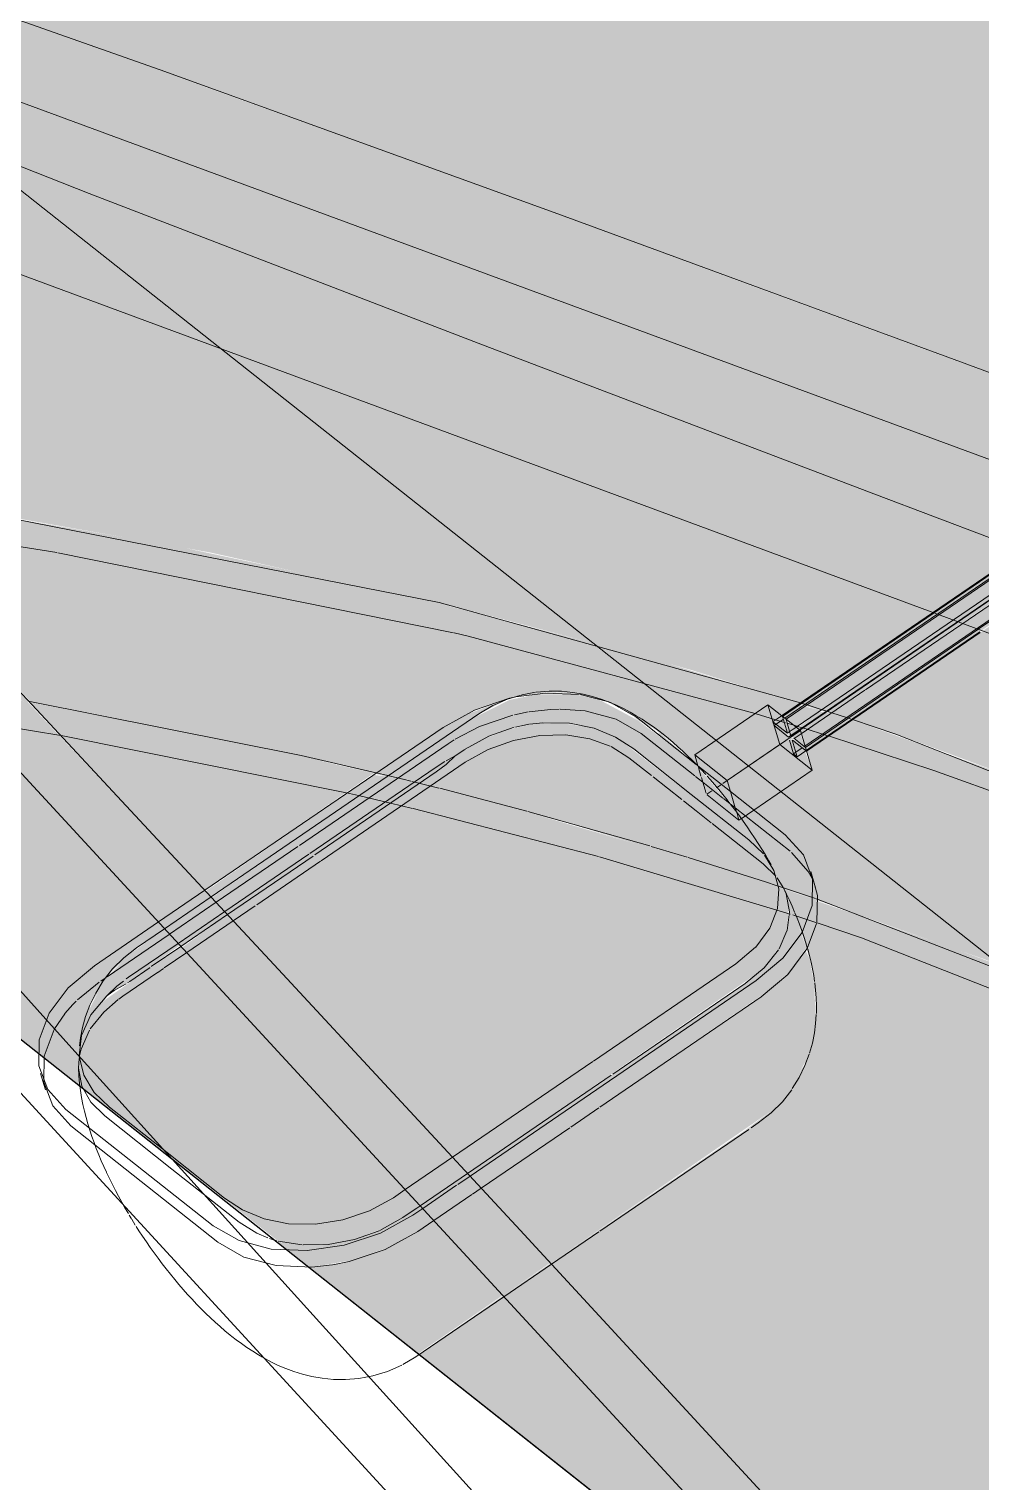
# Model space of a CAD drawing. Header units: metres. Extents: x 34 to 87, y -2.3 to 19.3.
# Drawn here: x 60.105 to 60.269, y 17.755 to 18.0052 of the extents above; entities that cross this region are included whole.
import ezdxf

# ---------------------------------------------------------------- set-up
doc = ezdxf.new("R2010")
doc.units = ezdxf.units.M
doc.layers.add('A-FLOR', color=7, linetype='Continuous', lineweight=9, true_color=0x007f00)
doc.layers.add('P-SANR-FIXT', color=7, linetype='Continuous', lineweight=5)
doc.layers.add('S-BEAM', color=7, linetype='Continuous', lineweight=5)

# ---------------------------------------------------------------- blocks, each defined once
blk = doc.blocks.new('IFC_ifc-4-3D_DT_02')
at = {"layer": 'A-FLOR', "color": 9, "lineweight": 25, "true_color": 0xaad4aa}
blk.add_line((32.55437, 17.53104), (31.58096, 18.30031), dxfattribs=at)
at = {"layer": 'S-BEAM', "color": 253, "lineweight": 18, "true_color": 0xaaaaaa}
for p, q in [((32.676, 17.58111), (31.70259, 18.35038)), ((31.58096, 18.30031), (32.55437, 17.53104))]:
    blk.add_line(p, q, dxfattribs=at)
blk = doc.blocks.new('Caixa d_água de polietileno 1000 a 5000 Litros - Fortlev - 1000 L-3700675-3D_DT_02')
at = {"layer": 'P-SANR-FIXT', "true_color": 0x1d4581, "transparency": 33554560}
h = blk.add_hatch(color=156, dxfattribs=at)
h.paths.add_polyline_path([(32.51922, 17.78268), (32.52939, 17.86181), (32.36879, 17.921), (32.31779, 17.88617), (32.32894, 17.88249), (32.36608, 17.8687), (32.40272, 17.85289), (32.43203, 17.83857), (32.4629, 17.82133), (32.49329, 17.80176), (32.51708, 17.78426)])
h.paths.add_polyline_path([(32.53119, 17.87582), (32.5496, 18.01917), (32.5391, 18.02684), (32.53616, 18.02769), (32.53353, 18.02932), (32.53279, 18.02466), (32.53012, 18.02153), (32.52609, 18.01999), (32.52317, 18.01956), (32.51862, 18.02219), (32.5082, 18.0179), (32.50575, 18.01755), (32.503, 18.01895), (32.50108, 18.01837), (32.50039, 18.01327), (32.49996, 18.01227), (32.49849, 18.01041), (32.49589, 18.00903), (32.49472, 18.00901), (32.47998, 17.99414), (32.47776, 17.99307), (32.47576, 17.99307), (32.47489, 17.99348), (32.38301, 17.93071), (32.52316, 17.8788)])
h.paths.add_polyline_path([(32.30872, 17.88901), (32.3602, 17.92417), (32.13868, 18.00575), (32.27317, 17.89947), (32.29, 17.89486), (32.30835, 17.88912)])
h.paths.add_polyline_path([(32.37442, 17.93388), (32.4713, 18.00022), (32.47246, 18.00249), (32.47432, 18.00439), (32.48569, 18.01281), (32.4807, 18.02014), (32.47896, 18.02824), (32.48087, 18.0332), (32.48308, 18.03392), (32.48625, 18.03326), (32.49564, 18.03712), (32.49602, 18.03895), (32.49807, 18.04125), (32.50901, 18.04575), (32.50921, 18.04777), (32.49458, 18.05714), (32.11624, 18.05627), (32.09286, 18.07503), (32.08978, 18.09357), (32.10712, 18.08025), (32.11937, 18.07018), (32.21775, 18.07143), (32.33085, 18.07187), (32.46866, 18.07199), (32.4521, 18.08091), (32.42009, 18.09642), (32.37876, 18.11363), (32.33865, 18.12798), (32.30252, 18.13924), (32.26125, 18.15013), (32.21392, 18.16029), (32.2042, 18.16198), (32.05653, 18.08989), (32.02467, 18.09585), (32.12991, 18.01268), (32.13004, 18.02234), (32.22305, 17.98933), (32.33633, 17.94794), (32.37326, 17.93431)])
h.paths.add_polyline_path([(32.49352, 18.00998), (32.49301, 18.0105), (32.49326, 18.01005)])
h.paths.add_polyline_path([(32.01727, 18.1017), (32.01379, 18.11428), (32.04597, 18.10852), (32.0619, 18.10548), (32.11768, 18.13417), (32.18176, 18.1659), (32.1677, 18.16812), (32.12041, 18.17411), (32.07633, 18.17796), (32.03299, 18.18016), (31.98723, 18.18072), (31.93458, 18.17909), (31.92049, 18.17818), (32.01725, 18.10172)])
h = blk.add_hatch(color=156, dxfattribs=at)
h.paths.add_polyline_path([(31.38252, 17.68205), (31.3859, 17.68806), (31.4009, 17.71042), (31.41428, 17.72691), (31.31343, 17.80668), (31.31267, 17.78822), (31.31587, 17.77996), (31.3282, 17.75465), (31.34237, 17.73131), (31.36105, 17.70621), (31.38213, 17.68243)])
h.paths.add_polyline_path([(31.44905, 17.76277), (31.46484, 17.77675), (31.49164, 17.79725), (31.50211, 17.80425), (31.43763, 17.85521), (31.36533, 17.82888), (31.44729, 17.76416)])
h.paths.add_polyline_path([(31.35289, 17.8387), (31.425, 17.86519), (31.35271, 17.92232), (31.34865, 17.9159), (31.33515, 17.89021), (31.32475, 17.86396), (31.32405, 17.86148), (31.35194, 17.83945)])
h.paths.add_polyline_path([(32.27317, 17.89947), (32.13803, 18.00606), (32.12991, 18.00905), (32.12989, 18.01269), (32.02467, 18.09585), (32.01865, 18.09698), (32.01717, 18.10178), (31.92049, 18.17818), (31.89284, 18.17629), (31.84387, 18.17093), (31.812, 18.1663), (31.88977, 18.12709), (31.90107, 18.12113), (31.93053, 18.10556), (31.96289, 18.11176), (31.97859, 18.11413), (31.97357, 18.09706), (31.93562, 18.0901), (31.7898, 18.16245), (31.76201, 18.15723), (31.87158, 18.07065), (31.87237, 18.07063), (31.89382, 18.08759), (31.90216, 18.09355), (31.89903, 18.07503), (31.88242, 18.06208), (32.04451, 17.9342), (32.0818, 17.93205), (32.12041, 17.92849), (32.12813, 17.92746), (32.09231, 17.96627), (32.08915, 17.9802), (32.142, 17.92562), (32.16624, 17.92229), (32.20723, 17.91506), (32.25173, 17.90512), (32.27288, 17.89954)])
h = blk.add_hatch(color=156, dxfattribs=at)
h.paths.add_polyline_path([(32.52939, 17.86181), (32.53119, 17.87582), (32.38301, 17.93071), (32.36879, 17.921), (32.526, 17.86306)])
h.paths.add_polyline_path([(32.3602, 17.92417), (32.37442, 17.93388), (32.24444, 17.98157), (32.1718, 18.00763), (32.12989, 18.02239), (32.13004, 18.01258), (32.13851, 18.00588), (32.35801, 17.92498)])
h.paths.add_polyline_path([(32.11624, 18.05627), (32.49434, 18.05729), (32.4868, 18.06186), (32.46866, 18.07194), (32.28669, 18.07176), (32.1848, 18.07119), (32.11906, 18.07044), (32.10296, 18.08355), (32.10273, 18.08373), (32.08978, 18.09357), (32.09291, 18.07471), (32.11194, 18.05967)])
h.paths.add_polyline_path([(32.05653, 18.08989), (32.2042, 18.16198), (32.18176, 18.1659), (32.10208, 18.12637), (32.06161, 18.10532), (32.02935, 18.11164), (32.01365, 18.11406), (32.01731, 18.10166), (32.02467, 18.09585), (32.05475, 18.09022)])
h = blk.add_hatch(color=156, dxfattribs=at)
h.paths.add_polyline_path([(32.31761, 17.88622), (32.36862, 17.92107), (32.36531, 17.92229), (32.31426, 17.88727), (32.31756, 17.88624)])
h.paths.add_polyline_path([(32.3124, 17.88785), (32.36369, 17.92288), (32.36038, 17.9241), (32.30891, 17.88894), (32.31234, 17.88787)])
h.paths.add_polyline_path([(32.38284, 17.93078), (32.47481, 17.9936), (32.47276, 17.99532), (32.47252, 17.99551), (32.37953, 17.932), (32.3824, 17.93094)])
h.paths.add_polyline_path([(32.37791, 17.9326), (32.47142, 17.99661), (32.47166, 17.99677), (32.47175, 17.9967), (32.47195, 17.99714), (32.47101, 17.99811), (32.47101, 17.99968), (32.3746, 17.93382), (32.37722, 17.93285)])
h.paths.add_polyline_path([(32.47249, 17.99942), (32.47391, 18.0009), (32.47332, 18.00117), (32.47261, 17.99974)])
h = blk.add_hatch(color=156, dxfattribs=at)
h.paths.add_polyline_path([(32.31412, 17.88732), (32.36503, 17.92239), (32.36369, 17.92288), (32.3124, 17.88785), (32.31337, 17.88755)])
h.paths.add_polyline_path([(32.37953, 17.932), (32.47252, 17.99551), (32.47115, 17.99629), (32.37791, 17.9326), (32.37936, 17.93206)])
h.paths.add_polyline_path([(32.47389, 17.99501), (32.47545, 17.99643), (32.47366, 17.99578), (32.47277, 17.99649), (32.47299, 17.99862), (32.47295, 17.9992), (32.47228, 17.99862), (32.47202, 17.99649), (32.47257, 17.99572), (32.47282, 17.99572), (32.473, 17.99572), (32.47376, 17.99512)])
h = blk.add_hatch(color=156, dxfattribs=at)
h.paths.add_polyline_path([(31.40524, 17.6601), (31.41905, 17.68198), (31.43518, 17.70314), (31.43903, 17.70734), (31.41428, 17.72691), (31.40057, 17.70994), (31.38398, 17.68477), (31.3826, 17.68197), (31.40291, 17.66208)])
h.paths.add_polyline_path([(31.47436, 17.74278), (31.4813, 17.74889), (31.50747, 17.76934), (31.52829, 17.78356), (31.50187, 17.80409), (31.49013, 17.7962), (31.46434, 17.77637), (31.44905, 17.76277), (31.4742, 17.74291)])
h.paths.add_polyline_path([(32.34358, 17.84382), (32.30551, 17.87386), (32.3009, 17.87071), (32.30729, 17.86535), (32.30965, 17.86241), (32.31185, 17.856), (32.31185, 17.85516), (32.34095, 17.8449)])
h.paths.add_polyline_path([(32.23567, 17.87696), (32.24991, 17.88635), (32.25337, 17.88813), (32.26013, 17.8903), (32.26663, 17.89113), (32.27135, 17.89058), (32.27632, 17.88918), (32.28398, 17.88451), (32.28669, 17.88246), (32.29121, 17.8785), (32.29071, 17.88019), (32.29439, 17.8827), (32.27288, 17.89954), (32.24141, 17.90761), (32.20133, 17.91616), (32.15801, 17.9235), (32.142, 17.92547), (32.17641, 17.88926), (32.1869, 17.88736), (32.2284, 17.87876), (32.23538, 17.87703)])
h.paths.add_polyline_path([(32.16119, 17.89164), (32.12813, 17.92746), (32.1153, 17.92896), (32.07135, 17.93279), (32.04451, 17.93398), (32.08659, 17.90072), (32.10161, 17.89937), (32.142, 17.89463), (32.15817, 17.89211)])
h = blk.add_hatch(color=156, dxfattribs=at)
h.paths.add_polyline_path([(31.39836, 17.64692), (31.40409, 17.65823), (31.40524, 17.6601), (31.4008, 17.66413), (31.38241, 17.68184), (31.37379, 17.66578), (31.38355, 17.65609), (31.38567, 17.65696), (31.3978, 17.64737)])
h.paths.add_polyline_path([(32.3009, 17.87071), (32.30551, 17.87391), (32.29439, 17.8827), (32.29071, 17.88019), (32.29093, 17.87859), (32.29126, 17.87819), (32.29769, 17.87108), (32.29685, 17.87391), (32.3005, 17.87103)])
h.paths.add_polyline_path([(32.31184, 17.85517), (32.31177, 17.85628), (32.30965, 17.86241), (32.30928, 17.86315), (32.30551, 17.86707), (32.3009, 17.87071), (32.29872, 17.86922), (32.30172, 17.86394), (32.29769, 17.8674), (32.27795, 17.8827), (32.27584, 17.88378), (32.27288, 17.8849), (32.26778, 17.88568), (32.26303, 17.88551), (32.2588, 17.88466), (32.25402, 17.88279), (32.24945, 17.88005), (32.24576, 17.87699), (32.24303, 17.87513), (32.26864, 17.86853), (32.30835, 17.8564), (32.31177, 17.85519)])
h.paths.add_polyline_path([(32.23769, 17.87646), (32.25418, 17.88754), (32.25878, 17.88994), (32.2514, 17.88717), (32.24492, 17.88328), (32.23571, 17.87695), (32.2376, 17.87648)])
h.paths.add_polyline_path([(32.2906, 17.87885), (32.28473, 17.88394), (32.28416, 17.88394), (32.29004, 17.8793)])
h.paths.add_polyline_path([(32.28039, 17.88686), (32.27577, 17.88933), (32.27632, 17.88899), (32.28019, 17.88696)])
h.paths.add_polyline_path([(32.17609, 17.88931), (32.14184, 17.92564), (32.12813, 17.92746), (32.16129, 17.89162), (32.17583, 17.88935)])
h.paths.add_polyline_path([(32.27459, 17.88964), (32.26931, 17.89089), (32.26512, 17.89099), (32.26527, 17.89085), (32.27104, 17.89058), (32.2742, 17.88974)])
h = blk.add_hatch(color=156, dxfattribs=at)
h.paths.add_polyline_path([(31.49569, 17.59516), (31.50166, 17.60036), (31.52748, 17.62043), (31.53454, 17.62525), (31.52392, 17.63439), (31.52142, 17.63992), (31.52098, 17.64252), (31.43903, 17.70734), (31.43518, 17.70314), (31.4175, 17.67994), (31.40524, 17.6601), (31.43178, 17.63799), (31.44646, 17.62749), (31.45137, 17.62928), (31.45321, 17.6298), (31.45751, 17.6289), (31.46214, 17.6261), (31.46725, 17.62092), (31.47153, 17.61482), (31.4755, 17.60748), (31.48996, 17.59841), (31.49347, 17.59642)])
h.paths.add_polyline_path([(32.47975, 17.60862), (32.495, 17.72416), (32.34358, 17.84382), (32.33561, 17.8468), (32.31183, 17.85502), (32.31166, 17.85116), (32.31003, 17.84663), (32.31097, 17.84326), (32.31157, 17.83842), (32.31134, 17.833), (32.30962, 17.82683), (32.30539, 17.82037), (32.30403, 17.819), (32.29939, 17.81557), (32.26587, 17.79267), (32.37879, 17.6702), (32.39835, 17.66059), (32.42591, 17.64537), (32.45359, 17.62781), (32.47852, 17.60952)])
h.paths.add_polyline_path([(31.6052, 17.667), (31.63513, 17.69912), (31.52829, 17.78356), (31.50252, 17.76569), (31.47666, 17.7449), (31.47436, 17.74278), (31.55178, 17.68165), (31.55739, 17.68165), (31.55739, 17.68397), (31.54, 17.69994), (31.51827, 17.72461), (31.51852, 17.72983), (31.52466, 17.73236), (31.56747, 17.70058), (31.57225, 17.69698), (31.57905, 17.69767), (31.58249, 17.69765), (31.58824, 17.6968), (31.59136, 17.696), (31.59514, 17.69446), (31.59842, 17.69238), (31.60165, 17.68694), (31.60311, 17.68338), (31.6047, 17.67501), (31.6052, 17.66756)])
h.paths.add_polyline_path([(31.6284, 17.6775), (31.65045, 17.68702), (31.64279, 17.69291), (31.63008, 17.67929)])
h.paths.add_polyline_path([(32.33123, 17.70739), (32.25768, 17.78708), (32.24314, 17.77701), (32.32863, 17.70944)])
h.paths.add_polyline_path([(32.17773, 17.8287), (32.17805, 17.83189), (32.17949, 17.83573), (32.18359, 17.8408), (32.18948, 17.84541), (32.1983, 17.85143), (32.16119, 17.89164), (32.13274, 17.89584), (32.09044, 17.90045), (32.08659, 17.90072), (32.1777, 17.82872)])
h.paths.add_polyline_path([(32.2063, 17.8569), (32.23538, 17.87703), (32.21826, 17.88106), (32.17609, 17.88931), (32.20508, 17.85821)])
h = blk.add_hatch(color=156, dxfattribs=at)
h.paths.add_polyline_path([(32.49943, 17.75771), (32.51922, 17.78268), (32.49001, 17.80397), (32.46082, 17.8225), (32.4314, 17.83893), (32.39384, 17.85696), (32.35911, 17.87146), (32.31967, 17.88558), (32.31774, 17.88613), (32.30997, 17.88083), (32.31094, 17.87757), (32.30554, 17.87388), (32.34358, 17.84382), (32.37929, 17.82897), (32.41381, 17.8123), (32.44256, 17.79649), (32.47221, 17.77768), (32.49385, 17.7618)])
h.paths.add_polyline_path([(32.29439, 17.8827), (32.30332, 17.8888), (32.30581, 17.88702), (32.30872, 17.88901), (32.28317, 17.89683), (32.27317, 17.89947), (32.29365, 17.88328)])
h = blk.add_hatch(color=156, dxfattribs=at)
h.paths.add_polyline_path([(31.48217, 17.58267), (31.49569, 17.59516), (31.48391, 17.60205), (31.47517, 17.6077), (31.47785, 17.60029), (31.47952, 17.59227), (31.47984, 17.58556), (31.4797, 17.58419), (31.48172, 17.58293)])
h.paths.add_polyline_path([(31.44436, 17.62662), (31.44616, 17.62737), (31.42593, 17.64257), (31.40524, 17.6601), (31.40225, 17.65502), (31.39836, 17.64692), (31.41897, 17.63064), (31.42088, 17.6314), (31.42593, 17.63256), (31.43155, 17.63138), (31.43889, 17.62669), (31.44189, 17.62714), (31.44433, 17.62663)])
h.paths.add_polyline_path([(31.6052, 17.66669), (31.61445, 17.67131), (31.6284, 17.6775), (31.64288, 17.693), (31.63513, 17.69912), (31.6052, 17.667)])
h.paths.add_polyline_path([(32.37879, 17.6702), (32.26587, 17.79267), (32.25768, 17.78708), (32.3322, 17.70662), (32.37753, 17.6708)])
h.paths.add_polyline_path([(32.24304, 17.77708), (32.25762, 17.78715), (32.24576, 17.8), (32.2404, 17.79669), (32.23645, 17.79472), (32.23026, 17.79281), (32.22423, 17.79195), (32.24304, 17.77708)])
h.paths.add_polyline_path([(32.30999, 17.84676), (32.31005, 17.84688), (32.31177, 17.85145), (32.31177, 17.85519), (32.29719, 17.86002), (32.25956, 17.87103), (32.24303, 17.87513), (32.2102, 17.85271), (32.25157, 17.80816), (32.30176, 17.84279), (32.30322, 17.84425), (32.30551, 17.8475), (32.30665, 17.85036), (32.30688, 17.85394), (32.30644, 17.85627), (32.30934, 17.84887), (32.30997, 17.84681)])
h.paths.add_polyline_path([(32.26587, 17.79267), (32.30403, 17.819), (32.30539, 17.82037), (32.30841, 17.82484), (32.31013, 17.82806), (32.31149, 17.8336), (32.31135, 17.84036), (32.31052, 17.84504), (32.3098, 17.8465), (32.30591, 17.8417), (32.30065, 17.8375), (32.25392, 17.80558), (32.26584, 17.7927)])
h.paths.add_polyline_path([(32.22306, 17.79583), (32.22826, 17.79604), (32.23208, 17.79675), (32.23739, 17.79884), (32.24216, 17.80173), (32.24326, 17.80271), (32.20218, 17.84722), (32.18843, 17.83755), (32.18643, 17.83495), (32.18504, 17.83189), (32.18665, 17.83733), (32.1902, 17.84291), (32.19502, 17.8473), (32.19937, 17.85027), (32.1983, 17.85143), (32.18577, 17.84264), (32.18232, 17.83953), (32.17949, 17.83573), (32.17778, 17.83116), (32.17778, 17.82866), (32.18488, 17.82318), (32.18514, 17.82316), (32.18577, 17.82234), (32.21891, 17.79649), (32.22291, 17.79585)])
h.paths.add_polyline_path([(32.1983, 17.85143), (32.2063, 17.8569), (32.17574, 17.88936), (32.16129, 17.89153), (32.19734, 17.85246)])
h.paths.add_polyline_path([(32.20738, 17.85574), (32.2376, 17.87648), (32.23538, 17.87676), (32.20645, 17.85674)])
h = blk.add_hatch(color=156, dxfattribs=at)
h.paths.add_polyline_path([(31.38857, 17.62457), (31.39173, 17.63311), (31.39836, 17.64692), (31.38567, 17.65696), (31.38334, 17.65609), (31.37379, 17.66578), (31.37139, 17.66083), (31.3644, 17.64368), (31.38831, 17.62478)])
h.paths.add_polyline_path([(32.30435, 17.86032), (32.29878, 17.86927), (32.3009, 17.87071), (32.29685, 17.87391), (32.29756, 17.87119), (32.29617, 17.87241), (32.2906, 17.87885), (32.28093, 17.88614), (32.2742, 17.88974), (32.27014, 17.89063), (32.26357, 17.89065), (32.2588, 17.88968), (32.25218, 17.88636), (32.23769, 17.87646), (32.24303, 17.87513), (32.24839, 17.87907), (32.24955, 17.88012), (32.25337, 17.88243), (32.25647, 17.88387), (32.2598, 17.885), (32.26562, 17.88572), (32.27021, 17.88544), (32.27475, 17.88423), (32.27795, 17.8827), (32.28264, 17.8793), (32.30215, 17.86352), (32.30302, 17.86241), (32.30393, 17.86098)])
h.paths.add_polyline_path([(32.29832, 17.86896), (32.29267, 17.8736), (32.2921, 17.8755), (32.29726, 17.87108), (32.29852, 17.86909), (32.29833, 17.86896)])
h.paths.add_polyline_path([(32.28229, 17.88542), (32.28013, 17.88699), (32.28045, 17.88652), (32.28225, 17.88544)])
h = blk.add_hatch(color=156, dxfattribs=at)
h.paths.add_polyline_path([(32.30554, 17.87388), (32.31094, 17.87757), (32.30971, 17.88083), (32.30835, 17.87989), (32.3076, 17.88083), (32.30665, 17.88345), (32.30438, 17.88524), (32.30418, 17.88591), (32.30551, 17.88708), (32.30332, 17.8888), (32.29439, 17.8827), (32.30551, 17.87391)])
h.paths.add_polyline_path([(32.30749, 17.88279), (32.30729, 17.88345), (32.30671, 17.8838), (32.30706, 17.88312), (32.30729, 17.88294)])
h = blk.add_hatch(color=156, dxfattribs=at)
h.paths.add_polyline_path([(32.30993, 17.88097), (32.31742, 17.88628), (32.31412, 17.88732), (32.30908, 17.8838), (32.30992, 17.88098)])
h.paths.add_polyline_path([(32.30818, 17.88497), (32.31234, 17.88787), (32.3087, 17.8888), (32.30581, 17.88683), (32.30817, 17.88497)])
h = blk.add_hatch(color=156, dxfattribs=at)
h.paths.add_polyline_path([(32.29832, 17.86896), (32.29872, 17.86922), (32.29699, 17.87141), (32.29555, 17.87277), (32.2921, 17.8755), (32.29305, 17.87312), (32.29828, 17.86899)])
h.paths.add_polyline_path([(32.28261, 17.88517), (32.28045, 17.88652), (32.28213, 17.88544)])
h = blk.add_hatch(color=156, dxfattribs=at)
h.paths.add_polyline_path([(32.30749, 17.88279), (32.30773, 17.8831), (32.3074, 17.88307)])
h.paths.add_polyline_path([(32.30687, 17.88327), (32.30643, 17.88413), (32.30418, 17.88591), (32.30438, 17.88524), (32.30686, 17.88328)])
h.paths.add_polyline_path([(32.30835, 17.87989), (32.30727, 17.88296), (32.30694, 17.88304), (32.30773, 17.88038)])
h.paths.add_polyline_path([(32.30729, 17.88345), (32.30687, 17.88407), (32.30687, 17.88378)])
h = blk.add_hatch(color=156, dxfattribs=at)
h.paths.add_polyline_path([(32.30835, 17.87989), (32.30977, 17.88098), (32.30754, 17.88262), (32.30807, 17.88083)])
h.paths.add_polyline_path([(32.30783, 17.88302), (32.30904, 17.88394), (32.30879, 17.88448), (32.30818, 17.88497), (32.30715, 17.88394), (32.30758, 17.88322), (32.30779, 17.88306)])
h.paths.add_polyline_path([(32.30667, 17.88394), (32.30568, 17.88694), (32.30438, 17.88575), (32.30643, 17.88413)])
h = blk.add_hatch(color=156, dxfattribs=at)
h.paths.add_polyline_path([(32.30985, 17.88092), (32.30992, 17.881), (32.30977, 17.88149), (32.30767, 17.88291), (32.3077, 17.88262), (32.30984, 17.88092)])
h.paths.add_polyline_path([(32.30667, 17.88394), (32.30701, 17.88438), (32.30643, 17.88634), (32.30581, 17.88683), (32.30654, 17.88438)])
h = blk.add_hatch(color=156, dxfattribs=at)
h.paths.add_polyline_path([(32.30977, 17.88149), (32.30891, 17.88376), (32.30783, 17.88302), (32.30891, 17.88217)])
h.paths.add_polyline_path([(32.30707, 17.88421), (32.30817, 17.88497), (32.30656, 17.88591), (32.30707, 17.88421)])
blk.add_hatch(color=156, dxfattribs=at).paths.add_polyline_path([(32.30907, 17.88386), (32.31412, 17.88732), (32.31216, 17.88769), (32.30835, 17.88483), (32.30904, 17.88394)])
h = blk.add_hatch(color=156, dxfattribs=at)
h.paths.add_polyline_path([(31.46465, 17.56445), (31.47166, 17.57209), (31.46756, 17.5702), (31.46524, 17.5672), (31.46562, 17.56667), (31.46364, 17.56525), (31.46465, 17.56445)])
h.paths.add_polyline_path([(31.47886, 17.57961), (31.48217, 17.58267), (31.4797, 17.58419), (31.47901, 17.58001)])
h.paths.add_polyline_path([(31.39286, 17.62118), (31.39641, 17.62499), (31.40323, 17.6276), (31.40715, 17.62862), (31.41361, 17.6275), (31.41403, 17.62819), (31.41897, 17.63064), (31.39836, 17.64692), (31.39095, 17.6314), (31.38857, 17.62457), (31.39276, 17.62127)])
h.paths.add_polyline_path([(32.25768, 17.78708), (32.2658, 17.79274), (32.25392, 17.80558), (32.24576, 17.8), (32.25766, 17.7871)])
h.paths.add_polyline_path([(32.24339, 17.80257), (32.25155, 17.80815), (32.2102, 17.85271), (32.20236, 17.84703), (32.24326, 17.80271)])
h.paths.add_polyline_path([(32.22474, 17.79201), (32.23208, 17.79325), (32.2382, 17.79548), (32.24504, 17.79952), (32.24576, 17.8), (32.24326, 17.80249), (32.23881, 17.79964), (32.23503, 17.79781), (32.23033, 17.79643), (32.226, 17.79588), (32.22171, 17.79604), (32.21861, 17.79639), (32.22423, 17.79203), (32.22468, 17.79201)])
h.paths.add_polyline_path([(32.25392, 17.80558), (32.30359, 17.83974), (32.30738, 17.84326), (32.30992, 17.84698), (32.30774, 17.85318), (32.30644, 17.85627), (32.30703, 17.85318), (32.30638, 17.84943), (32.30446, 17.84581), (32.30165, 17.8427), (32.29779, 17.83973), (32.25155, 17.80815), (32.25311, 17.80646)])
h.paths.add_polyline_path([(32.18543, 17.82259), (32.18543, 17.82264), (32.18513, 17.82318), (32.18543, 17.82261)])
h.paths.add_polyline_path([(32.18504, 17.83189), (32.18726, 17.83615), (32.18998, 17.83913), (32.19493, 17.84228), (32.20199, 17.84743), (32.19937, 17.85027), (32.19316, 17.84573), (32.18908, 17.84153), (32.18617, 17.836), (32.18554, 17.83373)])
h.paths.add_polyline_path([(32.19937, 17.85027), (32.20738, 17.85574), (32.2063, 17.8569), (32.1983, 17.85143), (32.19897, 17.8507)])
h.paths.add_polyline_path([(32.2102, 17.85271), (32.24303, 17.87513), (32.23769, 17.87646), (32.20748, 17.85563), (32.20984, 17.8531)])
h = blk.add_hatch(color=156, dxfattribs=at)
h.paths.add_polyline_path([(32.24576, 17.8), (32.25392, 17.80558), (32.25155, 17.80815), (32.24339, 17.80257), (32.24504, 17.80078)])
h.paths.add_polyline_path([(32.20218, 17.84722), (32.2102, 17.85271), (32.20738, 17.85574), (32.19937, 17.85027), (32.20211, 17.8473)])
at = {"layer": 'P-SANR-FIXT', "color": 157, "true_color": 0x4e6280}
for p, q in [((32.68227, 17.80546), (32.12991, 18.00905)), ((32.43293, 17.59719), (32.09231, 17.96627))]:
    blk.add_line(p, q, dxfattribs=at)
at = {"layer": 'P-SANR-FIXT', "color": 8, "true_color": 0x808080}
for p, q in [((32.11585, 17.98462), (32.66781, 17.78036)), ((32.05576, 17.95122), (32.39537, 17.58173))]:
    blk.add_line(p, q, dxfattribs=at)
at = {"layer": 'P-SANR-FIXT', "color": 167, "true_color": 0x355380}
for p, q in [((32.18099, 17.91499), (32.24916, 17.90123)), ((32.23071, 17.87366), (32.18181, 17.88349)), ((32.23784, 17.87665), (32.2358, 17.87714)), ((32.24664, 17.87448), (32.24319, 17.87534)), ((32.26179, 17.87052), (32.24677, 17.87445)), ((32.28294, 17.86452), (32.26196, 17.87048)), ((32.28939, 17.86258), (32.28319, 17.86445)), ((32.30288, 17.85832), (32.2896, 17.86251)), ((32.3049, 17.85766), (32.3029, 17.85832)), ((32.31152, 17.85547), (32.30515, 17.85758)), ((32.31199, 17.85531), (32.31161, 17.85543))]:
    blk.add_line(p, q, dxfattribs=at)
at = {"layer": 'P-SANR-FIXT', "color": 154, "true_color": 0x1d5da8}
for p, q in [((32.31, 17.88884), (32.30908, 17.88913)), ((32.31251, 17.88804), (32.31007, 17.88882)), ((32.31701, 17.88658), (32.31433, 17.88745)), ((32.31754, 17.88641), (32.31711, 17.88655))]:
    blk.add_line(p, q, dxfattribs=at)
at = {"layer": 'P-SANR-FIXT', "color": 167, "true_color": 0x284b80}
for p, q in [((32.18181, 17.88349), (32.16649, 17.88605)), ((32.3011, 17.88733), (32.30463, 17.88627)), ((32.24044, 17.87602), (32.23784, 17.87665)), ((32.2418, 17.87568), (32.24047, 17.87601)), ((32.23279, 17.87319), (32.23071, 17.87366)), ((32.24319, 17.87534), (32.24194, 17.87565)), ((32.24207, 17.871), (32.23827, 17.87191)), ((32.27413, 17.86269), (32.24219, 17.87097)), ((32.30712, 17.8528), (32.2743, 17.86264)), ((32.31177, 17.85128), (32.30827, 17.85242))]:
    blk.add_line(p, q, dxfattribs=at)
at = {"layer": 'P-SANR-FIXT', "color": 167, "true_color": 0x204a86}
blk.add_line((32.30463, 17.88627), (32.30635, 17.88575), dxfattribs=at)
at = {"layer": 'P-SANR-FIXT', "color": 165, "true_color": 0x2d5f9b}
for p, q in [((32.31347, 17.88773), (32.31256, 17.88802)), ((32.31427, 17.88747), (32.31353, 17.88771))]:
    blk.add_line(p, q, dxfattribs=at)
at = {"layer": 'P-SANR-FIXT', "color": 152, "true_color": 0x0f60b9}
blk.add_line((32.30656, 17.88568), (32.30688, 17.88559), dxfattribs=at)
at = {"layer": 'P-SANR-FIXT', "color": 154, "true_color": 0x1d4a8a}
blk.add_line((32.30688, 17.88559), (32.30832, 17.88514), dxfattribs=at)
at = {"layer": 'P-SANR-FIXT', "color": 167, "true_color": 0x24518d}
for p, q in [((32.30839, 17.88512), (32.30925, 17.88486)), ((32.30927, 17.88485), (32.31006, 17.88461))]:
    blk.add_line(p, q, dxfattribs=at)
at = {"layer": 'P-SANR-FIXT', "color": 154, "true_color": 0x1d5094}
for p, q in [((32.31006, 17.88461), (32.31289, 17.88372)), ((32.31293, 17.88371), (32.31345, 17.88355))]:
    blk.add_line(p, q, dxfattribs=at)
at = {"layer": 'P-SANR-FIXT', "color": 167, "true_color": 0x224780}
for p, q in [((32.23827, 17.87191), (32.23279, 17.87319)), ((32.30817, 17.85246), (32.30758, 17.85265))]:
    blk.add_line(p, q, dxfattribs=at)
at = {"layer": 'P-SANR-FIXT', "color": 8, "true_color": 0x808080}
for points in [[(32.67647, 17.82182, 0), (32.6083, 17.84717, 0), (32.54012, 17.87251, 0), (32.47192, 17.89781, 0), (32.4037, 17.92308, 0), (32.33543, 17.94827, 0), (32.2671, 17.97335, 0), (32.19862, 17.99819, 0), (32.12989, 18.02239, 0)], [(32.119, 18.00347, 0), (32.18634, 17.97686, 0), (32.25412, 17.9508, 0), (32.32202, 17.92498, 0), (32.38998, 17.89926, 0), (32.45798, 17.87361, 0), (32.526, 17.84799, 0), (32.59404, 17.82241, 0), (32.66208, 17.79684, 0)], [(32.42929, 17.6153, 0), (32.38718, 17.66109, 0), (32.34504, 17.70687, 0), (32.30285, 17.75263, 0), (32.26061, 17.79837, 0), (32.21826, 17.84406, 0), (32.17574, 17.88968, 0), (32.13286, 17.93516, 0), (32.08915, 17.9802, 0)], [(32.06085, 17.96855, 0), (32.10095, 17.92202, 0), (32.142, 17.8758, 0), (32.1834, 17.82971, 0), (32.22497, 17.7837, 0), (32.26663, 17.73772, 0), (32.30836, 17.69177, 0), (32.35012, 17.64584, 0), (32.39191, 17.59991, 0)]]:
    blk.add_polyline3d(points, dxfattribs=at)
at = {"layer": 'P-SANR-FIXT', "color": 157, "true_color": 0x4e6280}
for points in [[(32.30895, 17.88917, 0), (32.24668, 17.90646, 0), (32.16335, 17.92279, 0), (32.14192, 17.92585, 0)], [(32.2358, 17.87714, 0), (32.22291, 17.88012, 0), (32.17614, 17.8894, 0)], [(32.39787, 17.85525, 0), (32.32535, 17.8838, 0), (32.3179, 17.88629, 0)], [(32.49943, 17.75771, 0), (32.44256, 17.79649, 0), (32.3766, 17.83025, 0), (32.31199, 17.85531, 0)]]:
    blk.add_polyline3d(points, dxfattribs=at)
at = {"layer": 'P-SANR-FIXT', "color": 167, "true_color": 0x355380}
for points in [[(32.14738, 17.92007, 0), (32.16668, 17.91729, 0), (32.18077, 17.91503, 0)], [(32.24924, 17.90121, 0), (32.25168, 17.90063, 0), (32.3011, 17.88733, 0)], [(32.31373, 17.88346, 0), (32.33191, 17.87752, 0), (32.36007, 17.86743, 0)], [(32.39067, 17.82069, 0), (32.31945, 17.84873, 0), (32.31178, 17.85128, 0)]]:
    blk.add_polyline3d(points, dxfattribs=at)
blk = doc.blocks.new('Torneira de Boia haste ABS Fortlev - 1_2_-3574042-3D_DT_02')
at = {"layer": 'P-SANR-FIXT', "color": 158, "true_color": 0x0e2240}
for p, q in [((32.30568, 17.88694), (32.3602, 17.92417)), ((32.30581, 17.88683), (32.36038, 17.9241)), ((32.30643, 17.88634), (32.36124, 17.92379)), ((32.30879, 17.88448), (32.36455, 17.92257)), ((32.33956, 17.90184), (32.36803, 17.92128)), ((32.30977, 17.88149), (32.33948, 17.90178)), ((32.33989, 17.90126), (32.30997, 17.88083)), ((32.29071, 17.88019), (32.30332, 17.8888)), ((32.30332, 17.8888), (32.30891, 17.88438)), ((32.25353, 17.88729), (32.20737, 17.85575)), ((32.30643, 17.88634), (32.30581, 17.88683)), ((32.24737, 17.88495), (32.2063, 17.8569)), ((32.30891, 17.88438), (32.2963, 17.87577)), ((32.30891, 17.88438), (32.31094, 17.87757)), ((32.30997, 17.88083), (32.30977, 17.88149)), ((32.2963, 17.87577), (32.29071, 17.88019)), ((32.29071, 17.88019), (32.29126, 17.87833)), ((32.29685, 17.87391), (32.29126, 17.87833)), ((32.3009, 17.87071), (32.31094, 17.87757)), ((32.29685, 17.87391), (32.2963, 17.87577)), ((32.30629, 17.86645), (32.29685, 17.87391)), ((32.31154, 17.85732), (32.3107, 17.86015)), ((32.1983, 17.85143), (32.18726, 17.84389)), ((32.31171, 17.85116), (32.31007, 17.84688)), ((32.19936, 17.85028), (32.19455, 17.847)), ((32.29779, 17.84425), (32.30119, 17.84711)), ((32.27324, 17.82747), (32.29779, 17.84425)), ((32.25199, 17.80767), (32.30131, 17.84135)), ((32.30215, 17.83852), (32.27436, 17.81954)), ((32.18504, 17.83189), (32.18464, 17.82836)), ((32.24899, 17.81091), (32.27312, 17.82739)), ((32.178, 17.82537), (32.17884, 17.82255)), ((32.18235, 17.81917), (32.20771, 17.79912)), ((32.18987, 17.81955), (32.19978, 17.81171)), ((32.2742, 17.81944), (32.26934, 17.81611)), ((32.20855, 17.79629), (32.18319, 17.81634)), ((32.26919, 17.81601), (32.25392, 17.80558)), ((32.30044, 17.81601), (32.30165, 17.81683)), ((32.27434, 17.79818), (32.30001, 17.81571)), ((32.19978, 17.81171), (32.20969, 17.80388)), ((32.23881, 17.80395), (32.24083, 17.80534)), ((32.19328, 17.80095), (32.19367, 17.8003)), ((32.24216, 17.80095), (32.24383, 17.80209)), ((32.19371, 17.80023), (32.19432, 17.79925)), ((32.24576, 17.8), (32.243, 17.79812)), ((32.26603, 17.7925), (32.2742, 17.79808)), ((32.24267, 17.77654), (32.25784, 17.78691)), ((32.24267, 17.77654), (32.24044, 17.77522))]:
    blk.add_line(p, q, dxfattribs=at)
at = {"layer": 'P-SANR-FIXT', "color": 154, "true_color": 0x0e4e98}
for p, q in [((32.30623, 17.88651), (32.36096, 17.92389)), ((32.3097, 17.88173), (32.36776, 17.92138))]:
    blk.add_line(p, q, dxfattribs=at)
at = {"layer": 'P-SANR-FIXT', "color": 156, "true_color": 0x0e407b}
for p, q in [((32.30818, 17.88497), (32.36369, 17.92288)), ((32.30872, 17.88454), (32.36445, 17.9226)), ((32.32014, 17.89143), (32.35242, 17.91347)), ((32.30993, 17.88097), (32.3398, 17.90138)), ((32.30907, 17.88386), (32.32003, 17.89135))]:
    blk.add_line(p, q, dxfattribs=at)
at = {"layer": 'P-SANR-FIXT', "color": 169, "true_color": 0x153360}
for p, q in [((32.26498, 17.89086), (32.25988, 17.89019)), ((32.27081, 17.89062), (32.26501, 17.89086)), ((32.27588, 17.88935), (32.27098, 17.89059)), ((32.30535, 17.88199), (32.30332, 17.8888)), ((32.28229, 17.88542), (32.28065, 17.88671)), ((32.30418, 17.88591), (32.30568, 17.88694)), ((32.30667, 17.88394), (32.30418, 17.88591)), ((32.30418, 17.88591), (32.30438, 17.88524)), ((32.30581, 17.88683), (32.30667, 17.88394)), ((32.30729, 17.88345), (32.30643, 17.88634)), ((32.26214, 17.88547), (32.2598, 17.885)), ((32.29098, 17.87855), (32.28261, 17.88517)), ((32.30438, 17.88524), (32.30687, 17.88327)), ((32.30687, 17.88327), (32.30726, 17.88354)), ((32.30729, 17.88345), (32.30879, 17.88448)), ((32.25108, 17.88116), (32.24945, 17.88005)), ((32.27631, 17.88163), (32.27936, 17.87972)), ((32.2901, 17.87341), (32.28019, 17.88124)), ((32.31094, 17.87757), (32.30537, 17.88197)), ((32.30703, 17.88275), (32.30773, 17.88038)), ((32.30835, 17.87989), (32.30751, 17.88272)), ((32.30753, 17.88275), (32.30997, 17.88083)), ((32.30977, 17.88149), (32.30779, 17.88306)), ((32.30835, 17.87989), (32.30986, 17.88093)), ((32.22633, 17.86197), (32.25116, 17.87893)), ((32.24596, 17.87799), (32.24767, 17.87907)), ((32.24789, 17.8792), (32.24945, 17.88005)), ((32.27936, 17.87972), (32.28328, 17.87663)), ((32.30773, 17.88038), (32.30835, 17.87989)), ((32.22437, 17.86324), (32.24596, 17.87799)), ((32.24617, 17.87727), (32.22523, 17.86297)), ((32.28354, 17.87643), (32.28849, 17.87251)), ((32.30001, 17.86557), (32.2901, 17.87341)), ((32.29443, 17.87454), (32.29531, 17.87513)), ((32.29552, 17.87527), (32.29627, 17.87579)), ((32.29769, 17.87108), (32.29685, 17.87391)), ((32.28877, 17.87229), (32.29094, 17.87058)), ((32.29646, 17.87205), (32.29769, 17.87108)), ((32.29769, 17.87108), (32.30713, 17.86362)), ((32.29794, 17.87024), (32.29769, 17.87108)), ((32.29094, 17.87058), (32.29354, 17.86852)), ((32.2987, 17.86922), (32.3009, 17.87071)), ((32.29373, 17.86837), (32.30251, 17.86143)), ((32.30254, 17.86315), (32.30001, 17.86557)), ((32.30738, 17.86342), (32.31027, 17.86015)), ((32.20972, 17.85323), (32.2242, 17.86312)), ((32.22497, 17.86279), (32.2102, 17.85271)), ((32.21523, 17.85439), (32.22621, 17.86189)), ((32.30251, 17.86143), (32.30466, 17.85935)), ((32.30488, 17.85906), (32.30595, 17.85737)), ((32.31027, 17.86015), (32.31094, 17.85891)), ((32.31115, 17.85844), (32.31136, 17.85787)), ((32.2063, 17.8569), (32.1983, 17.85143)), ((32.20737, 17.85575), (32.19936, 17.85028)), ((32.2112, 17.85164), (32.21497, 17.85421)), ((32.30659, 17.84991), (32.30523, 17.84682)), ((32.19316, 17.84192), (32.20169, 17.84775)), ((32.20218, 17.84722), (32.19707, 17.84374)), ((32.1993, 17.84351), (32.20317, 17.84615)), ((32.19687, 17.8436), (32.19337, 17.84121)), ((32.19821, 17.84276), (32.19916, 17.84342)), ((32.18437, 17.83805), (32.1881, 17.84106)), ((32.18837, 17.84125), (32.18928, 17.84187)), ((32.19116, 17.84039), (32.19226, 17.84127)), ((32.19218, 17.83864), (32.19813, 17.84271)), ((32.19273, 17.84162), (32.19316, 17.84192)), ((32.19337, 17.84121), (32.19298, 17.84095)), ((32.18942, 17.83874), (32.19116, 17.84039)), ((32.19146, 17.83813), (32.19218, 17.83864)), ((32.19272, 17.84079), (32.19209, 17.84044)), ((32.29939, 17.84082), (32.27658, 17.82524)), ((32.18656, 17.83301), (32.18888, 17.83591)), ((32.18888, 17.83591), (32.19136, 17.83806)), ((32.18041, 17.83303), (32.18216, 17.83562)), ((32.17862, 17.82833), (32.18033, 17.8329)), ((32.17854, 17.82385), (32.17862, 17.82833)), ((32.18453, 17.82631), (32.18462, 17.82791)), ((32.18513, 17.82318), (32.18453, 17.82628)), ((32.2763, 17.82505), (32.25155, 17.80815)), ((32.20062, 17.80889), (32.18905, 17.81803)), ((32.24083, 17.80534), (32.24899, 17.81091)), ((32.2122, 17.79974), (32.20062, 17.80889)), ((32.24383, 17.80209), (32.24968, 17.80609)), ((32.24991, 17.80624), (32.25199, 17.80767)), ((32.25231, 17.80448), (32.24576, 17.8)), ((32.25392, 17.80558), (32.25244, 17.80457)), ((32.24339, 17.80257), (32.2404, 17.80053)), ((32.2404, 17.80053), (32.23645, 17.79832)), ((32.21871, 17.79654), (32.21742, 17.79693)), ((32.22306, 17.79583), (32.21891, 17.79649)), ((32.22753, 17.79591), (32.22322, 17.79582)), ((32.23208, 17.79675), (32.22753, 17.79591)), ((32.23635, 17.79827), (32.23208, 17.79675)), ((32.25784, 17.78691), (32.26603, 17.7925))]:
    blk.add_line(p, q, dxfattribs=at)
at = {"layer": 'P-SANR-FIXT', "color": 156, "true_color": 0x193c70}
for p, q in [((32.25964, 17.88712), (32.26198, 17.8876)), ((32.28149, 17.88389), (32.29074, 17.87658)), ((32.28261, 17.88517), (32.28229, 17.88542)), ((32.22258, 17.86462), (32.2482, 17.88212)), ((32.2482, 17.88212), (32.24926, 17.88281)), ((32.2963, 17.87581), (32.30535, 17.88199)), ((32.29083, 17.8765), (32.2921, 17.8755)), ((32.29135, 17.87804), (32.29178, 17.87657)), ((32.29186, 17.87631), (32.2921, 17.8755)), ((32.2921, 17.8755), (32.29555, 17.87277)), ((32.2921, 17.8755), (32.29267, 17.8736)), ((32.29282, 17.8733), (32.29832, 17.86896)), ((32.29568, 17.87267), (32.29646, 17.87205)), ((32.29832, 17.86897), (32.29799, 17.87009)), ((32.29833, 17.86896), (32.29865, 17.86918)), ((32.20824, 17.85482), (32.22234, 17.86445)), ((32.20169, 17.84775), (32.20972, 17.85323)), ((32.2102, 17.85271), (32.20218, 17.84722)), ((32.20317, 17.84615), (32.2112, 17.85164)), ((32.18948, 17.84201), (32.20016, 17.8493)), ((32.18453, 17.82628), (32.18453, 17.82631)), ((32.25155, 17.80815), (32.24339, 17.80257))]:
    blk.add_line(p, q, dxfattribs=at)
at = {"layer": 'P-SANR-FIXT', "color": 156, "true_color": 0x15427e}
for p, q in [((32.30472, 17.88548), (32.30602, 17.88636)), ((32.30707, 17.88421), (32.30818, 17.88497)), ((32.30726, 17.88354), (32.30872, 17.88454)), ((32.30783, 17.88302), (32.30907, 17.88386)), ((32.30812, 17.88065), (32.30923, 17.88141))]:
    blk.add_line(p, q, dxfattribs=at)
at = {"layer": 'P-SANR-FIXT', "color": 154, "true_color": 0x0a54a6}
for p, q in [((32.30438, 17.88524), (32.30472, 17.88548)), ((32.30667, 17.88394), (32.30698, 17.88415)), ((32.30773, 17.88038), (32.30812, 17.88065))]:
    blk.add_line(p, q, dxfattribs=at)
at = {"layer": 'P-SANR-FIXT', "color": 156, "true_color": 0x1b4078}
for p, q in [((32.29281, 17.87342), (32.29365, 17.874)), ((32.20022, 17.84935), (32.20824, 17.85482))]:
    blk.add_line(p, q, dxfattribs=at)
at = {"layer": 'P-SANR-FIXT', "color": 158, "true_color": 0x0e2240}
for points in [[(32.25353, 17.88729, 0), (32.25594, 17.88872, 0), (32.25844, 17.88981, 0), (32.26095, 17.89057, 0), (32.26328, 17.891, 0)], [(32.26337, 17.89101, 0), (32.26565, 17.89119, 0), (32.26776, 17.89116, 0), (32.2697, 17.89097, 0), (32.27147, 17.89066, 0), (32.27309, 17.89026, 0), (32.27458, 17.8898, 0), (32.27596, 17.88929, 0), (32.27724, 17.88875, 0), (32.27844, 17.88817, 0), (32.27957, 17.88758, 0), (32.28064, 17.88696, 0), (32.28166, 17.88633, 0), (32.28265, 17.88568, 0), (32.28359, 17.88502, 0), (32.28451, 17.88433, 0), (32.28524, 17.88377, 0)], [(32.25963, 17.89014, 0), (32.2588, 17.88995, 0), (32.25278, 17.88793, 0), (32.24737, 17.88495, 0)], [(32.28065, 17.88671, 0), (32.27632, 17.88918, 0), (32.27588, 17.88935, 0)], [(32.28524, 17.88377, 0), (32.28612, 17.88306, 0), (32.28697, 17.88234, 0), (32.28782, 17.8816, 0), (32.28864, 17.88084, 0), (32.28946, 17.88007, 0), (32.29026, 17.87928, 0), (32.29105, 17.87848, 0), (32.29183, 17.87767, 0), (32.29259, 17.87684, 0)], [(32.29284, 17.87656, 0), (32.29335, 17.87599, 0), (32.2941, 17.87513, 0), (32.29484, 17.87426, 0), (32.29557, 17.87338, 0), (32.29629, 17.87248, 0), (32.297, 17.87157, 0), (32.2977, 17.87065, 0), (32.29839, 17.86972, 0), (32.29907, 17.86878, 0), (32.29973, 17.86783, 0), (32.30038, 17.86687, 0), (32.30103, 17.86591, 0), (32.30165, 17.86493, 0), (32.30227, 17.86395, 0), (32.30287, 17.86297, 0), (32.30346, 17.86198, 0), (32.30387, 17.86127, 0)], [(32.30131, 17.84135, 0), (32.30591, 17.84523, 0), (32.30919, 17.84964, 0), (32.31093, 17.85428, 0), (32.31101, 17.85883, 0), (32.30943, 17.86298, 0), (32.30629, 17.86645, 0)], [(32.30121, 17.84712, 0), (32.30363, 17.85036, 0), (32.30499, 17.85378, 0), (32.30521, 17.85716, 0), (32.30435, 17.86032, 0), (32.30272, 17.86293, 0)], [(32.30792, 17.85312, 0), (32.30747, 17.85415, 0), (32.30701, 17.85518, 0), (32.30653, 17.8562, 0), (32.30603, 17.85722, 0), (32.306, 17.85729, 0)], [(32.31136, 17.85787, 0), (32.31185, 17.856, 0), (32.31177, 17.85145, 0)], [(32.31016, 17.84681, 0), (32.30985, 17.84786, 0), (32.3095, 17.84893, 0), (32.30914, 17.84999, 0), (32.30875, 17.85104, 0), (32.30834, 17.85208, 0), (32.30796, 17.85301, 0)], [(32.19455, 17.847, 0), (32.19234, 17.84527, 0), (32.19041, 17.84334, 0), (32.18879, 17.84128, 0), (32.1875, 17.83919, 0), (32.1865, 17.83713, 0), (32.18576, 17.83515, 0), (32.18523, 17.83328, 0), (32.18488, 17.83151, 0), (32.18469, 17.83011, 0)], [(32.31003, 17.84681, 0), (32.30675, 17.8424, 0), (32.30215, 17.83852, 0)], [(32.31136, 17.8412, 0), (32.31121, 17.8422, 0), (32.311, 17.84339, 0), (32.31075, 17.84454, 0), (32.31047, 17.84566, 0), (32.31017, 17.84677, 0)], [(32.18726, 17.84389, 0), (32.18273, 17.84007, 0), (32.17949, 17.83573, 0), (32.17778, 17.83116, 0), (32.1777, 17.82668, 0), (32.17926, 17.82259, 0), (32.18235, 17.81917, 0)], [(32.31166, 17.83566, 0), (32.31168, 17.837, 0), (32.31164, 17.83839, 0), (32.31154, 17.83971, 0), (32.3114, 17.84098, 0)], [(32.31048, 17.82883, 0), (32.31097, 17.83055, 0), (32.31132, 17.83232, 0), (32.31154, 17.83397, 0), (32.31165, 17.83553, 0)], [(32.30752, 17.82273, 0), (32.3087, 17.82464, 0), (32.3097, 17.8267, 0), (32.31044, 17.82868, 0)], [(32.18453, 17.82631, 0), (32.18459, 17.82494, 0), (32.18471, 17.82364, 0), (32.18487, 17.82239, 0), (32.18507, 17.82119, 0), (32.18529, 17.82001, 0), (32.18555, 17.81887, 0), (32.18584, 17.81776, 0), (32.18615, 17.81666, 0), (32.18648, 17.81558, 0), (32.18683, 17.81451, 0), (32.18721, 17.81345, 0), (32.1876, 17.8124, 0), (32.18801, 17.81136, 0), (32.18845, 17.81033, 0), (32.1889, 17.8093, 0), (32.18933, 17.80836, 0)], [(32.18464, 17.82833, 0), (32.18543, 17.82504, 0), (32.18725, 17.82207, 0), (32.18987, 17.81955, 0)], [(32.18319, 17.81634, 0), (32.1801, 17.81976, 0), (32.17854, 17.82385, 0)], [(32.30165, 17.81683, 0), (32.30386, 17.81856, 0), (32.3058, 17.82049, 0), (32.30741, 17.82255, 0)], [(32.18937, 17.80827, 0), (32.18986, 17.80725, 0), (32.19036, 17.80624, 0), (32.19088, 17.80522, 0), (32.19142, 17.80422, 0), (32.19197, 17.80321, 0), (32.19254, 17.80221, 0), (32.19312, 17.80122, 0)], [(32.20969, 17.80388, 0), (32.2128, 17.80185, 0), (32.2165, 17.80032, 0), (32.22073, 17.79946, 0), (32.22534, 17.79938, 0), (32.23008, 17.80012, 0), (32.23467, 17.80167, 0), (32.23881, 17.80395, 0)], [(32.20771, 17.79912, 0), (32.2122, 17.79657, 0), (32.21772, 17.79511, 0), (32.2239, 17.79484, 0), (32.23033, 17.79577, 0), (32.23655, 17.79786, 0), (32.24216, 17.80095, 0)], [(32.19448, 17.79901, 0), (32.19495, 17.79827, 0), (32.19558, 17.79731, 0), (32.19623, 17.79635, 0), (32.1969, 17.79539, 0), (32.19757, 17.79445, 0), (32.19825, 17.79352, 0), (32.19895, 17.79259, 0), (32.19965, 17.79168, 0), (32.20037, 17.79078, 0), (32.2011, 17.78989, 0), (32.20183, 17.78901, 0), (32.20258, 17.78815, 0), (32.20333, 17.7873, 0), (32.2041, 17.78646, 0), (32.20487, 17.78564, 0), (32.20566, 17.78483, 0), (32.20646, 17.78404, 0), (32.20726, 17.78327, 0), (32.20809, 17.7825, 0), (32.20892, 17.78176, 0), (32.20977, 17.78103, 0), (32.21064, 17.78031, 0), (32.21096, 17.78006, 0)], [(32.22826, 17.79238, 0), (32.22474, 17.79201, 0), (32.21856, 17.79228, 0), (32.21304, 17.79374, 0), (32.20855, 17.79629, 0)], [(32.243, 17.79812, 0), (32.23739, 17.79503, 0), (32.23117, 17.79295, 0), (32.22834, 17.79239, 0)], [(32.21626, 17.77647, 0), (32.21556, 17.77687, 0), (32.21454, 17.7775, 0), (32.21356, 17.77815, 0), (32.21261, 17.77882, 0), (32.21169, 17.7795, 0), (32.21096, 17.78006, 0)], [(32.24026, 17.77511, 0), (32.23776, 17.77402, 0), (32.23525, 17.77326, 0), (32.23283, 17.77282, 0), (32.23056, 17.77264, 0), (32.22844, 17.77267, 0), (32.2265, 17.77286, 0), (32.22473, 17.77317, 0), (32.22311, 17.77357, 0), (32.22162, 17.77403, 0), (32.22024, 17.77454, 0), (32.21896, 17.77508, 0), (32.21776, 17.77566, 0), (32.21663, 17.77625, 0)]]:
    blk.add_polyline3d(points, dxfattribs=at)
at = {"layer": 'P-SANR-FIXT', "color": 156, "true_color": 0x193c70}
for points in [[(32.24941, 17.8829, 0), (32.25362, 17.88511, 0), (32.25938, 17.88706, 0)], [(32.2622, 17.88763, 0), (32.26585, 17.88803, 0), (32.26736, 17.88807, 0)], [(32.26753, 17.88807, 0), (32.27182, 17.88777, 0), (32.27716, 17.88635, 0), (32.28149, 17.88389, 0)]]:
    blk.add_polyline3d(points, dxfattribs=at)
at = {"layer": 'P-SANR-FIXT', "color": 169, "true_color": 0x153360}
for points in [[(32.25962, 17.88496, 0), (32.25521, 17.88345, 0), (32.25116, 17.88122, 0)], [(32.25116, 17.87893, 0), (32.25511, 17.88114, 0), (32.25948, 17.88271, 0), (32.26402, 17.88355, 0), (32.26849, 17.88364, 0), (32.27265, 17.88297, 0), (32.27613, 17.88172, 0)], [(32.28019, 17.88124, 0), (32.27708, 17.88327, 0), (32.27338, 17.8848, 0), (32.26915, 17.88566, 0), (32.26454, 17.88574, 0), (32.26223, 17.88549, 0)], [(32.24945, 17.88005, 0), (32.24786, 17.87857, 0), (32.24617, 17.87727, 0)], [(32.306, 17.85729, 0), (32.30644, 17.85627, 0), (32.30703, 17.85318, 0), (32.30661, 17.84998, 0)], [(32.30512, 17.84664, 0), (32.30267, 17.84355, 0), (32.29939, 17.84082, 0)], [(32.18942, 17.83874, 0), (32.18665, 17.83543, 0), (32.18504, 17.83189, 0)], [(32.19209, 17.84044, 0), (32.19069, 17.83963, 0), (32.18942, 17.83874, 0)], [(32.18219, 17.83566, 0), (32.18357, 17.83724, 0), (32.18413, 17.83781, 0)], [(32.18466, 17.82817, 0), (32.18497, 17.82955, 0), (32.18644, 17.83282, 0)], [(32.18905, 17.81803, 0), (32.18668, 17.8204, 0), (32.18513, 17.82318, 0)], [(32.21718, 17.79702, 0), (32.21524, 17.79783, 0), (32.2122, 17.79974, 0)]]:
    blk.add_polyline3d(points, dxfattribs=at)

msp = doc.modelspace()

# ---------------------------------------------------------------- block references
at = {"lineweight": 5}
msp.add_blockref('IFC_ifc-4-3D_DT_02', (27.92895, 0), dxfattribs=at)
at = {"layer": 'P-SANR-FIXT', "color": 167, "true_color": 0x355380}
msp.add_blockref('Caixa d_água de polietileno 1000 a 5000 Litros - Fortlev - 1000 L-3700675-3D_DT_02', (27.92895, 0), dxfattribs=at)
at = {"layer": 'P-SANR-FIXT', "color": 158, "true_color": 0x0e2240}
msp.add_blockref('Torneira de Boia haste ABS Fortlev - 1_2_-3574042-3D_DT_02', (27.92895, 0), dxfattribs=at)

doc.saveas('drawing.dxf')
